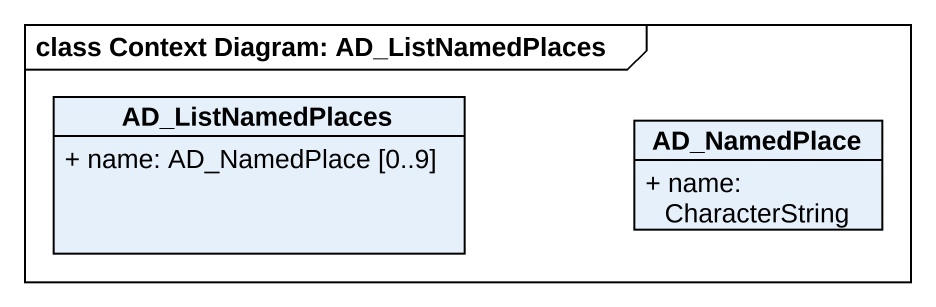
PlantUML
@startuml
mainframe class Context Diagram: AD_ListNamedPlaces
hide circle
hide empty members
skinparam classAttributeIconSize 0
class AD_ListNamedPlaces {
  + name: AD_NamedPlace [0..9]
}
class AD_NamedPlace {
  + name: CharacterString
}
@enduml
